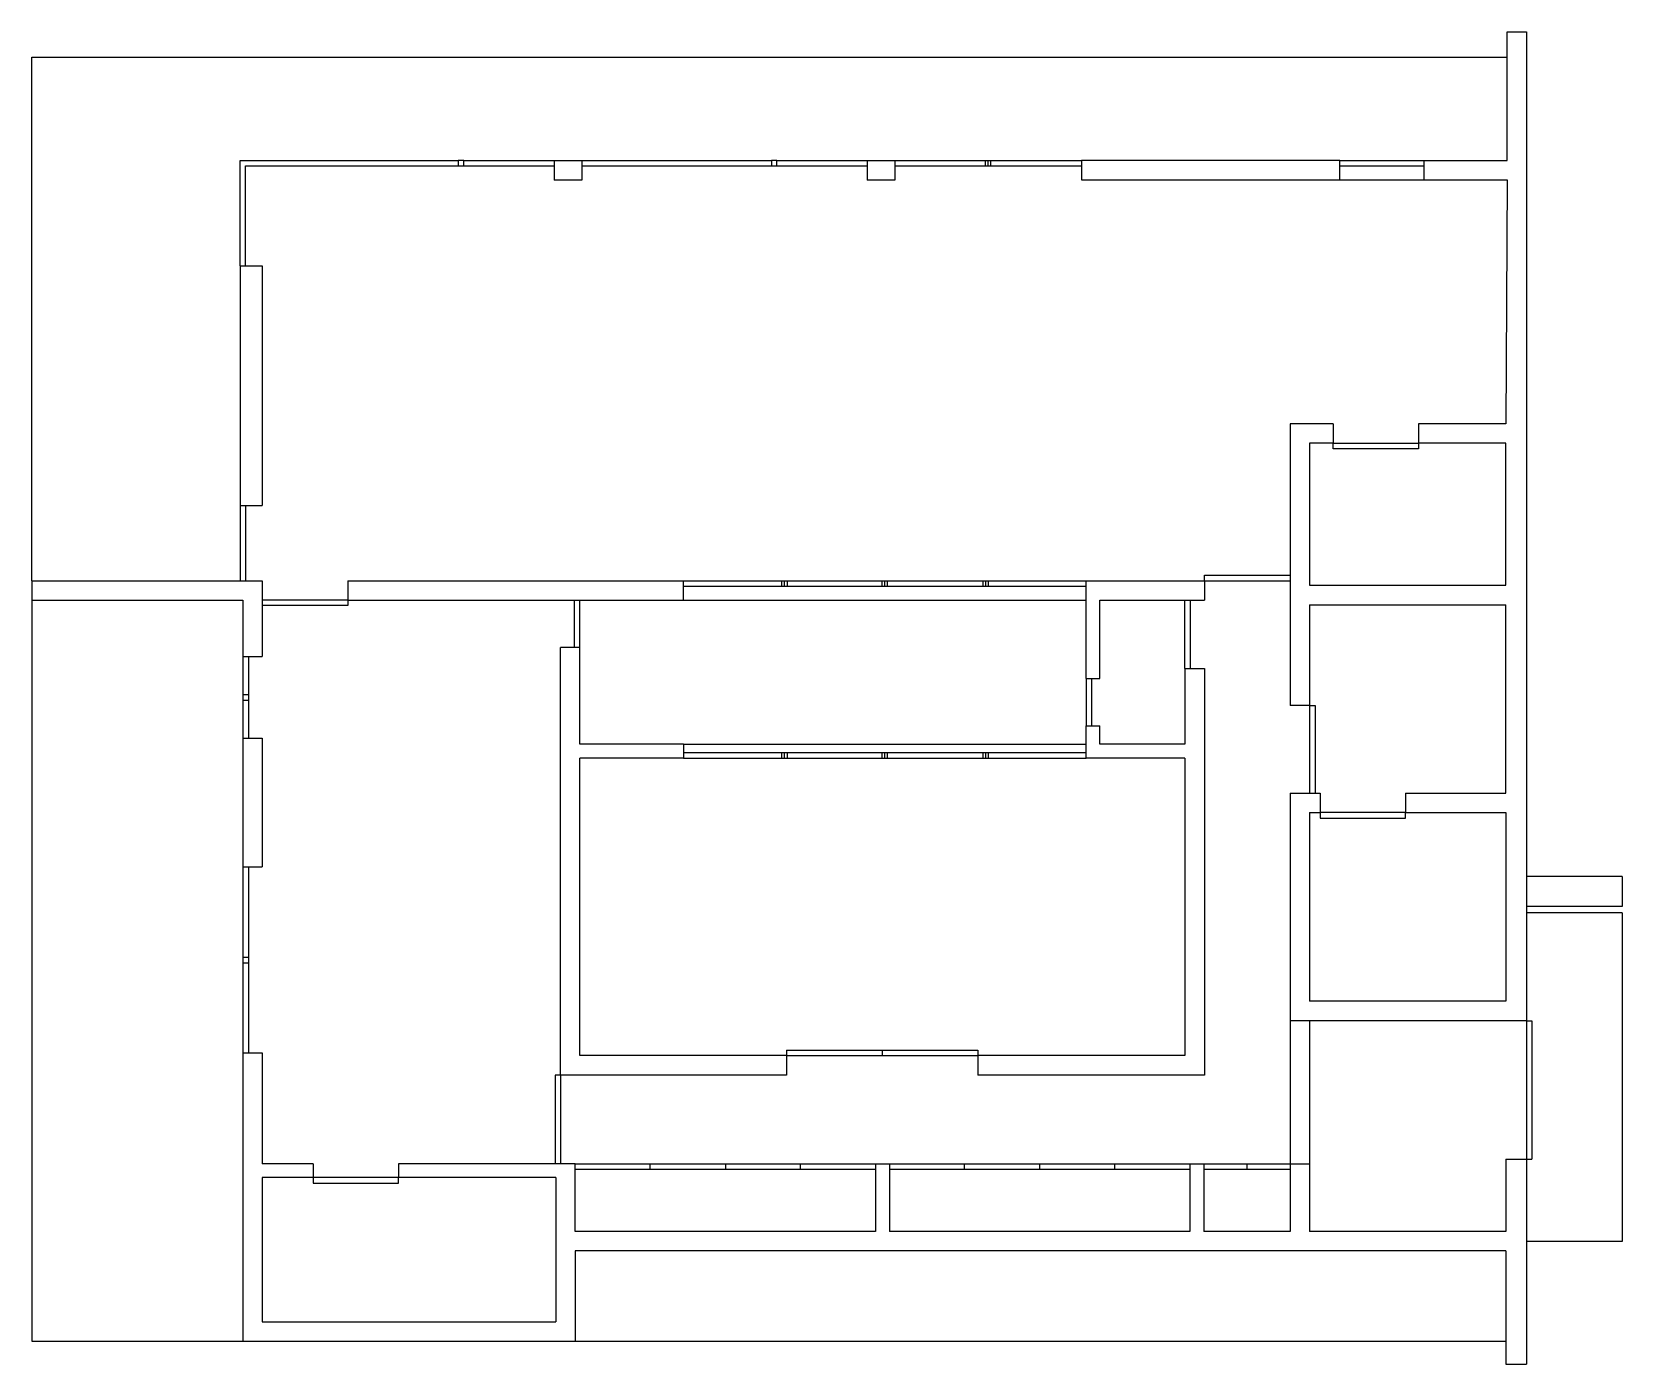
# Model space of a CAD drawing. Header units: millimetres. Extents: x 17.5 to 74.9, y 10.5 to 58.7.
import ezdxf

# ---------------------------------------------------------------- set-up
doc = ezdxf.new("R2010")
doc.units = ezdxf.units.MM
for name, color, linetype in [('Esterno', 3, 'Continuous'), ('Finestre', 2, 'Continuous'), ('Muri', 4, 'Continuous'), ('Porte', 1, 'Continuous')]:
    doc.layers.add(name, color=color, linetype=linetype)

msp = doc.modelspace()

# ---------------------------------------------------------------- linework, layer by layer
at = {"layer": 'Esterno'}
for p, q in [((17.461, 38.835), (17.461, 57.75)), ((17.461, 57.75), (70.747, 57.75)), ((17.461, 38.135), (17.461, 11.362)), ((41.006, 38.135), (55.543, 38.135)), ((41.006, 32.926), (55.543, 32.926)), ((74.906, 28.144), (71.447, 28.144)), ((74.906, 28.144), (74.906, 27.062)), ((74.906, 27.062), (71.447, 27.062)), ((74.906, 26.839), (71.447, 26.839)), ((74.906, 26.839), (74.906, 14.96)), ((74.906, 14.96), (71.447, 14.96)), ((17.461, 11.362), (25.085, 11.362)), ((37.086, 11.362), (70.709, 11.362))]:
    msp.add_line(p, q, dxfattribs=at)
at = {"layer": 'Finestre'}
for p, q in [((24.985, 50.21), (24.985, 54.017)), ((24.985, 54.017), (32.862, 54.017)), ((33.062, 54.017), (36.328, 54.017)), ((37.328, 54.017), (44.173, 54.017)), ((44.373, 54.017), (47.639, 54.017)), ((48.639, 54.017), (51.905, 54.017)), ((52.105, 54.017), (55.371, 54.017)), ((64.705, 54.017), (67.747, 54.017)), ((25.185, 50.21), (25.185, 53.817)), ((25.185, 53.817), (32.862, 53.817)), ((33.062, 53.817), (36.328, 53.817)), ((37.328, 53.817), (44.173, 53.817)), ((44.373, 53.817), (47.639, 53.817)), ((48.639, 53.817), (51.905, 53.817)), ((52.105, 53.817), (55.371, 53.817)), ((64.705, 53.817), (67.747, 53.817)), ((24.985, 41.551), (24.985, 38.835)), ((25.185, 41.551), (25.185, 38.835)), ((41.006, 38.835), (48.274, 38.835)), ((41.006, 38.635), (48.274, 38.635)), ((44.54, 38.835), (44.54, 38.635)), ((44.64, 38.835), (44.64, 38.635)), ((44.74, 38.835), (44.74, 38.635)), ((48.174, 38.635), (48.174, 38.835)), ((48.274, 38.635), (48.274, 38.835)), ((48.274, 38.835), (55.543, 38.835)), ((48.274, 38.635), (55.543, 38.635)), ((48.374, 38.635), (48.374, 38.835)), ((51.808, 38.835), (51.808, 38.635)), ((51.908, 38.835), (51.908, 38.635)), ((52.008, 38.835), (52.008, 38.635)), ((37.06, 36.417), (37.06, 38.135)), ((37.26, 36.417), (37.26, 38.135)), ((25.085, 36.092), (25.085, 34.718)), ((25.285, 36.092), (25.285, 34.718)), ((55.543, 35.305), (55.543, 33.588)), ((55.743, 35.305), (55.743, 33.588)), ((25.085, 34.518), (25.085, 33.145)), ((25.285, 34.518), (25.285, 33.145)), ((41.006, 32.626), (48.274, 32.626)), ((41.006, 32.426), (48.274, 32.426)), ((44.54, 32.626), (44.54, 32.426)), ((44.64, 32.626), (44.64, 32.426)), ((44.74, 32.626), (44.74, 32.426)), ((48.174, 32.426), (48.174, 32.626)), ((48.274, 32.426), (48.274, 32.626)), ((48.274, 32.626), (55.543, 32.626)), ((48.274, 32.426), (55.543, 32.426)), ((48.374, 32.426), (48.374, 32.626)), ((51.808, 32.626), (51.808, 32.426)), ((51.908, 32.626), (51.908, 32.426)), ((52.008, 32.626), (52.008, 32.426)), ((25.085, 28.491), (25.085, 25.232)), ((25.285, 28.491), (25.285, 25.232)), ((25.085, 25.032), (25.085, 21.773)), ((25.285, 25.032), (25.285, 21.773))]:
    msp.add_line(p, q, dxfattribs=at)
at = {"layer": 'Muri'}
for p, q in [((70.747, 54.017), (70.747, 58.664)), ((70.747, 58.664), (71.447, 58.664)), ((71.447, 58.664), (71.447, 22.939)), ((55.371, 54.017), (55.371, 53.317)), ((64.705, 54.017), (55.371, 54.017)), ((64.705, 53.317), (64.705, 54.017)), ((67.747, 54.017), (67.747, 53.317)), ((67.747, 54.017), (70.747, 54.017)), ((55.371, 53.317), (64.705, 53.317)), ((64.705, 53.317), (67.747, 53.317)), ((67.747, 53.317), (70.747, 53.317)), ((70.747, 53.317), (70.709, 44.499)), ((24.985, 50.21), (24.985, 41.551)), ((24.985, 50.21), (25.785, 50.21)), ((25.785, 50.21), (25.785, 41.551)), ((62.913, 44.499), (62.913, 34.322)), ((64.466, 44.499), (62.913, 44.499)), ((64.466, 44.499), (64.466, 43.799)), ((70.709, 44.499), (67.551, 44.499)), ((67.551, 44.499), (67.551, 43.799)), ((63.613, 43.799), (63.613, 38.667)), ((64.466, 43.799), (63.613, 43.799)), ((70.709, 43.799), (67.551, 43.799)), ((70.709, 38.667), (70.709, 43.799)), ((24.985, 41.551), (25.785, 41.551)), ((17.461, 38.835), (25.785, 38.835)), ((17.461, 38.835), (17.461, 38.135)), ((25.785, 38.835), (25.785, 36.092)), ((28.87, 38.835), (28.87, 38.135)), ((28.87, 38.835), (41.006, 38.835)), ((41.006, 38.135), (41.006, 38.835)), ((55.543, 38.135), (55.543, 38.835)), ((55.543, 38.835), (59.814, 38.835)), ((59.814, 38.835), (59.814, 38.135)), ((63.613, 38.667), (70.709, 38.667)), ((17.461, 38.135), (25.085, 38.135)), ((25.085, 38.135), (25.085, 36.092)), ((28.87, 38.135), (32.214, 38.135)), ((28.87, 38.135), (36.56, 38.135)), ((36.56, 38.135), (41.006, 38.135)), ((55.543, 35.305), (55.543, 38.135)), ((56.043, 38.135), (59.814, 38.135)), ((56.043, 35.305), (56.043, 38.135)), ((63.613, 37.967), (70.709, 37.967)), ((63.613, 37.967), (63.613, 34.322)), ((70.709, 31.154), (70.709, 37.967)), ((36.56, 20.976), (36.56, 36.417)), ((37.26, 36.417), (36.56, 36.417)), ((37.26, 32.926), (37.26, 36.417)), ((25.085, 36.092), (25.785, 36.092)), ((59.114, 35.661), (59.114, 32.926)), ((59.114, 35.661), (59.814, 35.661)), ((59.814, 35.661), (59.814, 20.976)), ((55.543, 35.305), (56.043, 35.305)), ((63.613, 34.322), (62.913, 34.322)), ((55.543, 32.426), (55.543, 33.588)), ((55.543, 33.588), (56.043, 33.588)), ((56.043, 32.926), (56.043, 33.588)), ((25.085, 33.145), (25.785, 33.145)), ((25.085, 33.145), (25.085, 28.491)), ((25.785, 33.145), (25.785, 28.491)), ((41.006, 32.926), (37.26, 32.926)), ((41.006, 32.926), (41.006, 32.426)), ((59.114, 32.926), (56.043, 32.926)), ((37.26, 21.676), (37.26, 32.426)), ((41.006, 32.426), (37.26, 32.426)), ((59.114, 32.426), (55.543, 32.426)), ((59.114, 32.426), (59.114, 21.676)), ((62.913, 31.154), (63.993, 31.154)), ((62.913, 31.154), (62.913, 22.939)), ((63.993, 31.154), (63.993, 30.454)), ((67.078, 31.154), (67.078, 30.454)), ((67.078, 31.154), (70.709, 31.154)), ((63.613, 30.454), (63.613, 23.639)), ((63.613, 30.454), (63.993, 30.454)), ((67.078, 30.454), (70.709, 30.454)), ((70.709, 30.454), (70.709, 23.639)), ((25.085, 28.491), (25.785, 28.491)), ((70.709, 23.639), (63.613, 23.639)), ((71.447, 22.939), (62.913, 22.939)), ((62.913, 22.939), (62.913, 17.77)), ((63.613, 22.939), (63.613, 17.77)), ((25.085, 21.773), (25.785, 21.773)), ((25.085, 21.773), (25.085, 11.362)), ((25.785, 21.773), (25.785, 17.769)), ((44.72, 21.676), (37.26, 21.676)), ((44.72, 21.676), (44.72, 20.976)), ((59.114, 21.676), (51.632, 21.676)), ((51.632, 21.676), (51.632, 20.976)), ((44.72, 20.976), (36.56, 20.976)), ((59.814, 20.976), (51.632, 20.976)), ((70.709, 17.939), (70.709, 15.323)), ((70.709, 17.939), (71.447, 17.939)), ((71.447, 17.939), (71.447, 10.529)), ((27.621, 17.769), (25.785, 17.769)), ((25.785, 17.269), (25.785, 12.062)), ((27.621, 17.269), (25.785, 17.269)), ((27.621, 17.769), (27.621, 17.269)), ((30.706, 17.769), (30.706, 17.269)), ((37.086, 17.769), (30.706, 17.769)), ((36.386, 17.269), (30.706, 17.269)), ((36.386, 17.269), (36.386, 12.062)), ((37.086, 15.323), (37.086, 17.77)), ((47.938, 17.77), (47.938, 15.323)), ((47.938, 17.77), (48.438, 17.77)), ((48.438, 17.77), (48.438, 15.323)), ((59.29, 17.77), (59.29, 15.323)), ((59.29, 17.77), (59.79, 17.77)), ((59.79, 17.77), (59.79, 15.323)), ((62.913, 17.77), (62.913, 15.323)), ((62.913, 17.77), (63.613, 17.77)), ((63.613, 17.77), (63.613, 15.323)), ((47.938, 15.323), (37.086, 15.323)), ((59.29, 15.323), (48.438, 15.323)), ((62.913, 15.323), (59.79, 15.323)), ((70.709, 15.323), (63.613, 15.323)), ((70.709, 14.623), (37.086, 14.623)), ((37.086, 14.623), (37.086, 11.362)), ((70.709, 14.623), (70.709, 10.529)), ((25.785, 12.062), (36.386, 12.062)), ((25.085, 11.362), (37.086, 11.362)), ((70.709, 10.529), (71.447, 10.529))]:
    msp.add_line(p, q, dxfattribs=at)
at = {"layer": 'Porte'}
for p, q in [((33.062, 54.017), (32.862, 54.017)), ((32.862, 54.017), (32.862, 53.817)), ((33.062, 53.817), (33.062, 54.017)), ((36.328, 54.017), (36.328, 53.304)), ((36.328, 54.017), (37.328, 54.017)), ((37.328, 54.017), (37.328, 53.304)), ((44.373, 54.017), (44.173, 54.017)), ((44.173, 54.017), (44.173, 53.817)), ((44.373, 53.817), (44.373, 54.017)), ((47.639, 54.017), (47.639, 53.304)), ((47.639, 54.017), (48.639, 54.017)), ((48.639, 54.017), (48.639, 53.304)), ((51.905, 53.817), (51.905, 54.017)), ((51.905, 54.017), (52.105, 54.017)), ((52.005, 53.817), (52.005, 54.017)), ((52.105, 53.817), (52.105, 54.017)), ((32.862, 53.817), (33.062, 53.817)), ((44.173, 53.817), (44.373, 53.817)), ((51.905, 53.817), (52.105, 53.817)), ((37.328, 53.304), (36.328, 53.304)), ((48.639, 53.304), (47.639, 53.304)), ((64.466, 43.599), (64.466, 43.799)), ((64.466, 43.799), (67.551, 43.799)), ((67.551, 43.799), (67.551, 43.599)), ((67.551, 43.599), (64.466, 43.599)), ((59.814, 38.835), (59.814, 39.035)), ((59.814, 39.035), (62.913, 39.035)), ((59.814, 38.835), (62.913, 38.835)), ((28.87, 38.135), (25.785, 38.135)), ((28.87, 37.935), (25.785, 37.935)), ((28.87, 38.135), (28.87, 37.935)), ((59.114, 35.661), (59.114, 38.135)), ((59.314, 35.661), (59.314, 38.135)), ((25.085, 34.718), (25.285, 34.718)), ((25.085, 34.718), (25.085, 34.518)), ((25.085, 34.518), (25.285, 34.518)), ((25.285, 34.718), (25.285, 34.518)), ((63.613, 34.322), (63.813, 34.322)), ((63.613, 34.322), (63.613, 31.154)), ((63.813, 34.322), (63.813, 31.154)), ((63.993, 30.454), (63.993, 30.254)), ((67.078, 30.454), (63.993, 30.454)), ((67.078, 30.254), (67.078, 30.454)), ((63.993, 30.254), (67.078, 30.254)), ((25.085, 25.232), (25.285, 25.232)), ((25.085, 25.232), (25.085, 25.032)), ((25.085, 25.032), (25.285, 25.032)), ((25.285, 25.232), (25.285, 25.032)), ((71.447, 22.939), (71.447, 17.939)), ((71.447, 22.939), (71.647, 22.939)), ((71.647, 22.939), (71.647, 17.939)), ((44.72, 21.876), (51.632, 21.876)), ((44.72, 21.876), (44.72, 21.676)), ((48.176, 21.876), (48.176, 21.676)), ((51.632, 21.876), (51.632, 21.676)), ((44.72, 21.676), (51.632, 21.676)), ((36.56, 20.976), (36.36, 20.976)), ((36.36, 20.976), (36.36, 17.769)), ((36.56, 20.976), (36.56, 17.769)), ((71.447, 17.939), (71.647, 17.939)), ((27.621, 17.269), (27.621, 17.069)), ((30.706, 17.269), (27.621, 17.269)), ((30.706, 17.069), (30.706, 17.269)), ((37.086, 17.77), (42.512, 17.77)), ((37.086, 17.57), (42.512, 17.57)), ((39.799, 17.57), (39.799, 17.77)), ((42.512, 17.77), (42.512, 17.57)), ((42.512, 17.77), (47.938, 17.77)), ((42.512, 17.57), (47.938, 17.57)), ((45.225, 17.57), (45.225, 17.77)), ((48.438, 17.77), (53.864, 17.77)), ((48.438, 17.57), (53.864, 17.57)), ((51.151, 17.57), (51.151, 17.77)), ((53.864, 17.77), (53.864, 17.57)), ((53.864, 17.77), (59.29, 17.77)), ((53.864, 17.57), (59.29, 17.57)), ((56.577, 17.57), (56.577, 17.77)), ((59.79, 17.77), (62.913, 17.77)), ((59.79, 17.57), (62.913, 17.57)), ((61.351, 17.77), (61.351, 17.57)), ((27.621, 17.069), (30.706, 17.069))]:
    msp.add_line(p, q, dxfattribs=at)

doc.saveas('drawing.dxf')
